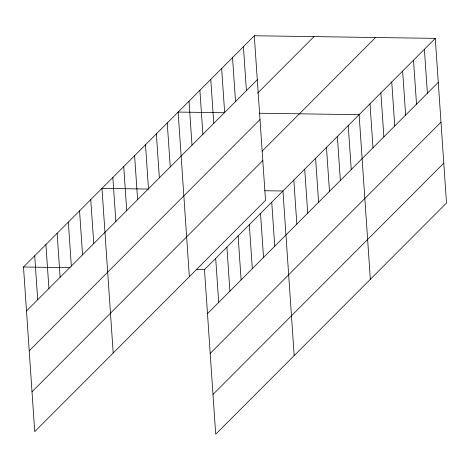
<?xml version="1.0" encoding="UTF-8"?>
<svg xmlns="http://www.w3.org/2000/svg" width="470" height="470" viewBox="0 0 470 470"><rect width="100%" height="100%" fill="white"/><g stroke="black" fill="none" stroke-linecap="round" stroke-linejoin="round"><path stroke-width="0.7" d="M254.293 35.749L265.515 200.373L34.721 431.63L23.5 267.007L254.293 35.749L435.279 38.37L446.5 202.993L215.707 434.251L204.485 269.627L435.279 38.37M26.496 310.987L257.29 79.73M257.542 93.201L314.019 36.613M29.21 350.802L260.004 119.544M262.09 151.199L375.554 37.5M32.007 391.821L262.8 160.564M207.482 313.607L438.275 82.35M210.196 353.422L440.989 122.165M212.992 394.442L443.786 163.184M224.742 112.735L178.13 112.06L189.351 276.689M259.099 113.235L359.115 114.68L370.337 279.309M148.585 189.052L101.967 188.376L113.194 353.005M264.745 190.732L282.952 190.996L294.179 355.626M23.5 267.007L70.112 267.683M196.472 269.51L204.485 269.627M424.398 49.268L427.395 93.254M413.518 60.172L416.514 104.158M402.637 71.076L405.634 115.056M391.757 81.974L394.753 125.96M380.876 92.878L383.873 136.864M369.996 103.782L372.992 147.762M348.235 125.584L351.237 169.57M337.354 136.488L340.356 180.468M326.474 147.392L329.476 191.372M315.593 158.29L318.595 202.276M304.713 169.194L307.715 213.174M293.832 180.098L296.834 224.078M271.742 202.229L274.744 246.215M260.533 213.462L263.535 257.448M243.413 46.648L246.409 90.634M249.323 224.695L252.325 268.681M232.533 57.551L235.529 101.538M238.114 235.928L241.116 279.909M221.652 68.456L224.648 112.436M226.904 247.161L229.906 291.142M210.772 79.354L213.768 123.34M215.695 258.394L218.691 302.374M199.891 90.258L202.887 134.244M189.011 101.162L192.007 145.142M167.25 122.964L170.246 166.95M156.369 133.868L159.371 177.848M145.488 144.772L148.491 188.752M134.608 155.67L137.61 199.656M123.728 166.574L126.73 210.554M112.847 177.478L115.849 221.458M90.757 199.609L93.759 243.595M79.547 210.842L82.55 254.828M68.338 222.075L71.34 266.061M57.129 233.308L60.131 277.294M45.919 244.541L48.921 288.521M34.709 255.774L37.706 299.754"/></g></svg>
